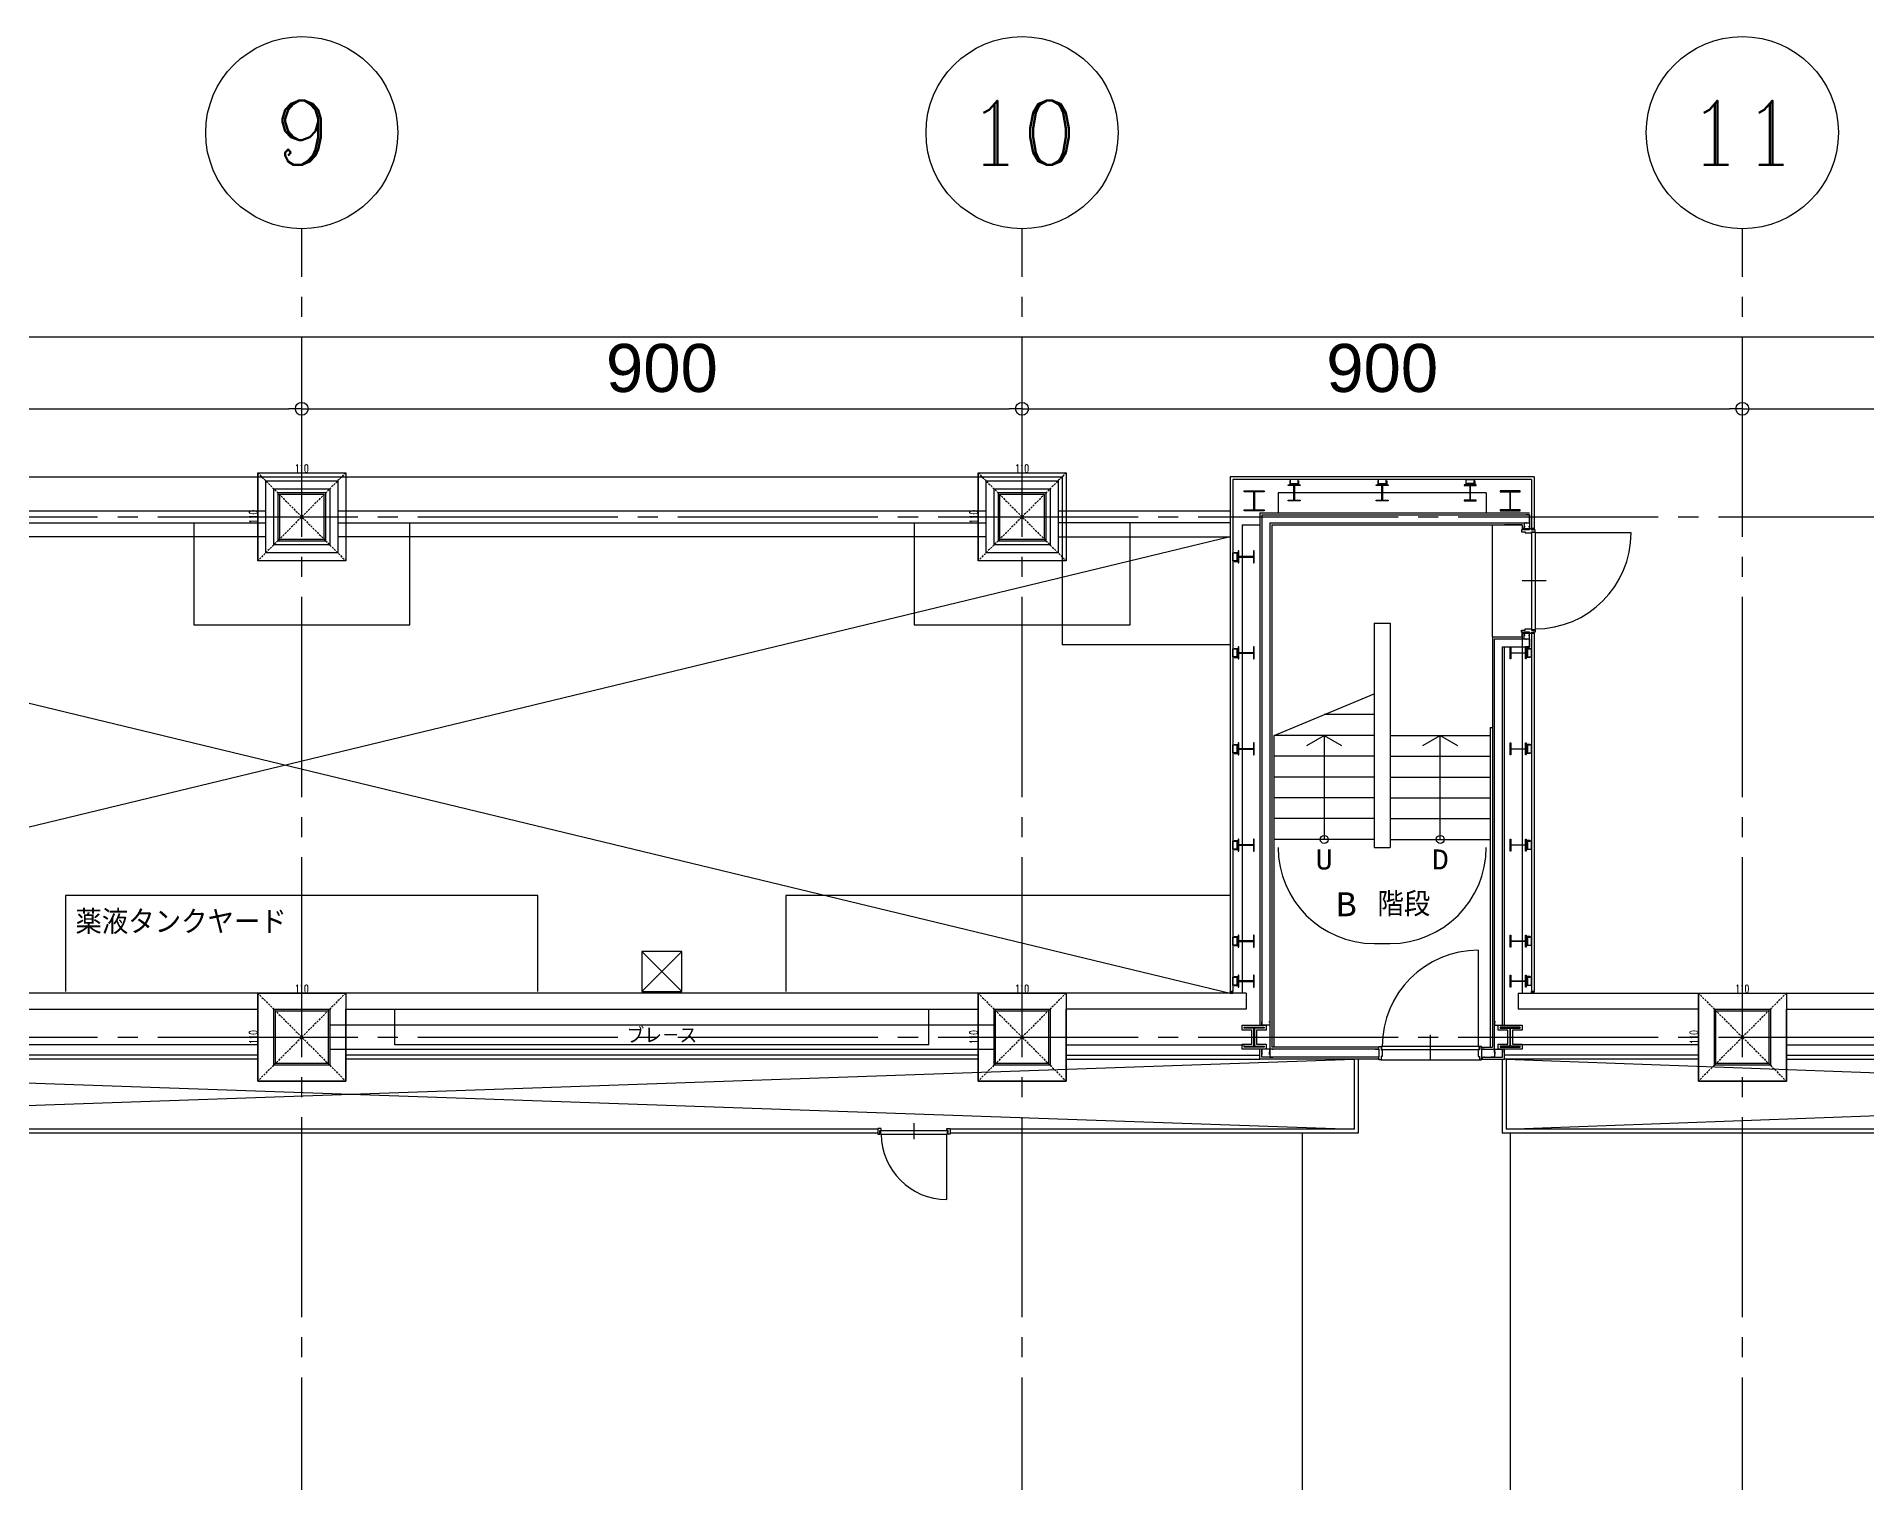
# Model space of a CAD drawing. Extents: x -18489 to 195597, y -1599 to 112111.
# Drawn here: x 6929 to 9215, y 18194 to 20000 of the extents above; entities that cross this region are included whole.
import ezdxf
from ezdxf.enums import TextEntityAlignment as Align

# ---------------------------------------------------------------- set-up
doc = ezdxf.new("R2010")
doc.units = 0
doc.header["$LTSCALE"] = 100
doc.linetypes.add('X-N-FAB-L10$0$COL-CEN-LIN', pattern=[3.25, 2.5, -0.25, 0.25, -0.25])
doc.linetypes.add('X-N-FAB-L10$0$HIDDEN', pattern=[0.375, 0.25, -0.125])
for name, color, linetype in [('X-N-FAB-L10$0$0-MC', 8, 'Continuous'), ('X-N-FAB-L10$0$0-NC', 8, 'Continuous'), ('X-N-FAB-L10$0$08', 8, 'Continuous'), ('X-N-FAB-L10$0$A-BLOCK', 8, 'Continuous'), ('X-N-FAB-L10$0$BEAM', 8, 'Continuous'), ('X-N-FAB-L10$0$BLOCK', 8, 'Continuous'), ('X-N-FAB-L10$0$CCL', 8, 'X-N-FAB-L10$0$COL-CEN-LIN'), ('X-N-FAB-L10$0$COL', 8, 'Continuous'), ('X-N-FAB-L10$0$COL-S', 8, 'Continuous'), ('X-N-FAB-L10$0$DIM', 8, 'Continuous')]:
    doc.layers.add(name, color=color, linetype=linetype)
doc.styles.add('X-N-FAB-L10$0$ATS', font='monotxt.shx', dxfattribs={"bigfont": 'BIGFONT.shx'})
doc.styles.add('X-N-FAB-L10$0$COL-NUM', font='romanc')
doc.styles.add('X-N-FAB-L10$0$DIM', font='simplex.shx', dxfattribs={"width": 0.67, "bigfont": 'chineset.shx'})
doc.styles.add('X-N-FAB-L10$0$DimStyUse', font='romans.shx', dxfattribs={"width": 0.7})
doc.styles.add('X-N-FAB-L10$0$Gen-Text', font='arial.ttf', dxfattribs={"height": 2.5})
doc.dimstyles.new('X-N-FAB-L10$0$cirl', dxfattribs={"dimtxt": 200, "dimasz": 50, "dimexe": 50, "dimexo": 0, "dimgap": 20, "dimtad": 1, "dimdsep": 46, "dimtxsty": 'X-N-FAB-L10$0$DimStyUse', "dimblk": 'X-N-FAB-L10$0$_Origin', "dimcen": 10, "dimdle": 50, "dimclrt": 2, "dimazin": 0, "dimtfac": 1, "dimtix": 1, "dimtmove": 2, "dimatfit": 3, "dimfxl": 10, "dimtolj": 1, "dimarcsym": 0})
doc.dimstyles.new('X-N-FAB-L10$0$JJP_005_defpoint', dxfattribs={"dimtxt": 20, "dimasz": 0.5, "dimexe": 0.5, "dimexo": 0.5, "dimgap": 0.5, "dimtad": 1, "dimdsep": 46, "dimtxsty": 'X-N-FAB-L10$0$DIM', "dimblk": 'X-N-FAB-L10$0$_None', "dimcen": 10, "dimclrd": 256, "dimclre": 256, "dimclrt": 256, "dimadec": 0, "dimazin": 0, "dimtfac": 1, "dimtix": 1, "dimtmove": 2, "dimatfit": 3, "dimldrblk": 'X-N-FAB-L10$0$_None', "dimfxl": 0.5, "dimtolj": 1, "dimtzin": 0, "dimarcsym": 0})

# ---------------------------------------------------------------- blocks, each defined once
blk = doc.blocks.new('X-N-FAB-L10$0$_Origin')
at = {"color": 0, "linetype": 'ByBlock', "lineweight": -2}
blk.add_line((0, 0), (-1, 0), dxfattribs=at)
blk.add_circle((0, 0), 0.5, dxfattribs=at)
blk = doc.blocks.new('*D2518')
at = {"layer": 'DefPoints', "color": 0, "transparency": 16777216}
for p in [(0, 9025), (-26950, 8935), (0, 8935)]:
    blk.add_point(p, dxfattribs=at)
at = {"layer": 'X-N-FAB-L10$0$DIM', "color": 0, "lineweight": -2, "transparency": 16777216}
for p, q in [((-26950, 8935), (-26950, 9045)), ((0, 8935), (0, 9045)), ((-26934, 9025), (-16, 9025))]:
    blk.add_line(p, q, dxfattribs=at)
at = {"layer": 'X-N-FAB-L10$0$DIM', "color": 0, "lineweight": -2, "transparency": 16777216, "xscale": 16, "yscale": 16, "zscale": 16, "rotation": 180}
blk.add_blockref('X-N-FAB-L10$0$_Origin', (-26950, 9025), dxfattribs=at)
at = {"layer": 'X-N-FAB-L10$0$DIM', "color": 0, "lineweight": -2, "transparency": 16777216, "xscale": 16, "yscale": 16, "zscale": 16}
blk.add_blockref('X-N-FAB-L10$0$_Origin', (0, 9025), dxfattribs=at)
at = {"layer": 'X-N-FAB-L10$0$DIM', "color": 2, "transparency": 16777216, "insert": (-13475, 9075.6), "char_height": 2.5, "attachment_point": 5, "style": 'X-N-FAB-L10$0$Gen-Text'}
blk.add_mtext('\\A1;{\\H24x;26950}', dxfattribs=at)
blk = doc.blocks.new('*D2526')
at = {"layer": 'DefPoints', "color": 0, "transparency": 16777216}
for p in [(-19750, 8935), (-20650, 8845), (-19750, 8845)]:
    blk.add_point(p, dxfattribs=at)
at = {"layer": 'X-N-FAB-L10$0$DIM', "color": 0, "lineweight": -2, "transparency": 16777216}
for p, q in [((-20650, 8845), (-20650, 8955)), ((-19750, 8845), (-19750, 8955)), ((-20634, 8935), (-19766, 8935))]:
    blk.add_line(p, q, dxfattribs=at)
at = {"layer": 'X-N-FAB-L10$0$DIM', "color": 0, "lineweight": -2, "transparency": 16777216, "xscale": 16, "yscale": 16, "zscale": 16, "rotation": 180}
blk.add_blockref('X-N-FAB-L10$0$_Origin', (-20650, 8935), dxfattribs=at)
at = {"layer": 'X-N-FAB-L10$0$DIM', "color": 0, "lineweight": -2, "transparency": 16777216, "xscale": 16, "yscale": 16, "zscale": 16}
blk.add_blockref('X-N-FAB-L10$0$_Origin', (-19750, 8935), dxfattribs=at)
at = {"layer": 'X-N-FAB-L10$0$DIM', "color": 2, "transparency": 16777216, "insert": (-20200, 8985.6), "char_height": 2.5, "attachment_point": 5, "style": 'X-N-FAB-L10$0$Gen-Text'}
blk.add_mtext('\\A1;{\\H24x;900}', dxfattribs=at)
blk = doc.blocks.new('X-N-FAB-L10$0$cn-y')
at = {"layer": 'X-N-FAB-L10$0$0-MC'}
blk.add_circle((-50, 0), 50, dxfattribs=at)
at = {"layer": 'X-N-FAB-L10$0$0-NC', "style": 'X-N-FAB-L10$0$COL-NUM'}
blk.add_attdef('GRID-Y', text='', height=50, dxfattribs=at).set_placement((-50, 0), align=Align.MIDDLE_CENTER)
blk = doc.blocks.new('*D2527')
at = {"layer": 'DefPoints', "color": 0, "transparency": 16777216}
for p in [(-18850, 8935), (-19750, 8845), (-18850, 8845)]:
    blk.add_point(p, dxfattribs=at)
at = {"layer": 'X-N-FAB-L10$0$DIM', "color": 0, "lineweight": -2, "transparency": 16777216}
for p, q in [((-19750, 8845), (-19750, 8955)), ((-18850, 8845), (-18850, 8955)), ((-19734, 8935), (-18866, 8935))]:
    blk.add_line(p, q, dxfattribs=at)
at = {"layer": 'X-N-FAB-L10$0$DIM', "color": 0, "lineweight": -2, "transparency": 16777216, "xscale": 16, "yscale": 16, "zscale": 16, "rotation": 180}
blk.add_blockref('X-N-FAB-L10$0$_Origin', (-19750, 8935), dxfattribs=at)
at = {"layer": 'X-N-FAB-L10$0$DIM', "color": 0, "lineweight": -2, "transparency": 16777216, "xscale": 16, "yscale": 16, "zscale": 16}
blk.add_blockref('X-N-FAB-L10$0$_Origin', (-18850, 8935), dxfattribs=at)
at = {"layer": 'X-N-FAB-L10$0$DIM', "color": 2, "transparency": 16777216, "insert": (-19300, 8985.6), "char_height": 2.5, "attachment_point": 5, "style": 'X-N-FAB-L10$0$Gen-Text'}
blk.add_mtext('\\A1;{\\H24x;900}', dxfattribs=at)
blk = doc.blocks.new('*D2528')
at = {"layer": 'DefPoints', "color": 0, "transparency": 16777216}
for p in [(-17950, 8935), (-18850, 8845), (-17950, 8845)]:
    blk.add_point(p, dxfattribs=at)
at = {"layer": 'X-N-FAB-L10$0$DIM', "color": 0, "lineweight": -2, "transparency": 16777216}
for p, q in [((-18850, 8845), (-18850, 8955)), ((-17950, 8845), (-17950, 8955)), ((-18834, 8935), (-17966, 8935))]:
    blk.add_line(p, q, dxfattribs=at)
at = {"layer": 'X-N-FAB-L10$0$DIM', "color": 0, "lineweight": -2, "transparency": 16777216, "xscale": 16, "yscale": 16, "zscale": 16, "rotation": 180}
blk.add_blockref('X-N-FAB-L10$0$_Origin', (-18850, 8935), dxfattribs=at)
at = {"layer": 'X-N-FAB-L10$0$DIM', "color": 0, "lineweight": -2, "transparency": 16777216, "xscale": 16, "yscale": 16, "zscale": 16}
blk.add_blockref('X-N-FAB-L10$0$_Origin', (-17950, 8935), dxfattribs=at)
at = {"layer": 'X-N-FAB-L10$0$DIM', "color": 2, "transparency": 16777216, "insert": (-18400, 8985.6), "char_height": 2.5, "attachment_point": 5, "style": 'X-N-FAB-L10$0$Gen-Text'}
blk.add_mtext('\\A1;{\\H24x;900}', dxfattribs=at)
blk = doc.blocks.new('*D2529')
at = {"layer": 'DefPoints', "color": 0, "transparency": 16777216}
for p in [(-17050, 8935), (-17950, 8845), (-17050, 8845)]:
    blk.add_point(p, dxfattribs=at)
at = {"layer": 'X-N-FAB-L10$0$DIM', "color": 0, "lineweight": -2, "transparency": 16777216}
for p, q in [((-17950, 8845), (-17950, 8955)), ((-17050, 8845), (-17050, 8955)), ((-17934, 8935), (-17066, 8935))]:
    blk.add_line(p, q, dxfattribs=at)
at = {"layer": 'X-N-FAB-L10$0$DIM', "color": 0, "lineweight": -2, "transparency": 16777216, "xscale": 16, "yscale": 16, "zscale": 16, "rotation": 180}
blk.add_blockref('X-N-FAB-L10$0$_Origin', (-17950, 8935), dxfattribs=at)
at = {"layer": 'X-N-FAB-L10$0$DIM', "color": 0, "lineweight": -2, "transparency": 16777216, "xscale": 16, "yscale": 16, "zscale": 16}
blk.add_blockref('X-N-FAB-L10$0$_Origin', (-17050, 8935), dxfattribs=at)
at = {"layer": 'X-N-FAB-L10$0$DIM', "color": 2, "transparency": 16777216, "insert": (-17500, 8985.6), "char_height": 2.5, "attachment_point": 5, "style": 'X-N-FAB-L10$0$Gen-Text'}
blk.add_mtext('\\A1;{\\H24x;900}', dxfattribs=at)
blk = doc.blocks.new('*D2397')
at = {"layer": 'DefPoints', "lineweight": -2, "transparency": 16777216}
blk.add_line((0, 0), (110, 0), dxfattribs=at)
at = {"layer": 'DefPoints', "color": 0, "transparency": 16777216}
for p in [(0, 0), (110, 0), (110, 0)]:
    blk.add_point(p, dxfattribs=at)
at = {"layer": 'DefPoints', "transparency": 16777216, "insert": (55, 5.5), "char_height": 10, "attachment_point": 5, "style": 'X-N-FAB-L10$0$DIM'}
blk.add_mtext('\\A1;110', dxfattribs=at)
blk = doc.blocks.new('X-N-FAB-L10$0$_None')
blk = doc.blocks.new('*D2398')
at = {"layer": 'DefPoints', "lineweight": -2, "transparency": 16777216}
blk.add_line((0, 0), (0, -110), dxfattribs=at)
at = {"layer": 'DefPoints', "color": 0, "transparency": 16777216}
for p in [(0, 0), (0, -110), (0, -110)]:
    blk.add_point(p, dxfattribs=at)
at = {"layer": 'DefPoints', "transparency": 16777216, "insert": (-5.5, -55), "char_height": 10, "attachment_point": 5, "rotation": 90, "style": 'X-N-FAB-L10$0$DIM'}
blk.add_mtext('\\A1;110', dxfattribs=at)
blk = doc.blocks.new('*U2396')
at = {"layer": 'DefPoints', "linetype": 'X-N-FAB-L10$0$HIDDEN', "ltscale": 0.1}
for p, q in [((110, 0), (0, -110)), ((0, 0), (110, -110))]:
    blk.add_line(p, q, dxfattribs=at)
at = {"layer": 'X-N-FAB-L10$0$COL', "ltscale": 0.1}
blk.add_lwpolyline([(0, 0), (110, 0), (110, -110), (0, -110)], close=True, dxfattribs=at)
at = {"layer": 'DefPoints'}
dim = blk.add_linear_dim(base=(0, -110), p1=(0, 0), p2=(0, -110), angle=90, dimstyle='X-N-FAB-L10$0$JJP_005_defpoint', override={"dimtxt": 10}, dxfattribs=at)
dim.commit()
dim.dimension.update_dxf_attribs({"geometry": '*D2398', "text_midpoint": (-5.5, -55)})
dim = blk.add_linear_dim(base=(110, 0), p1=(0, 0), p2=(110, 0), dimstyle='X-N-FAB-L10$0$JJP_005_defpoint', override={"dimtxt": 10}, dxfattribs=at)
dim.commit()
dim.dimension.update_dxf_attribs({"geometry": '*D2397', "text_midpoint": (55, 5.5)})
blk = doc.blocks.new('X-N-FAB-L10$0$A$C467ba2ca')
at = {"layer": 'X-N-FAB-L10$0$CCL'}
for p, q in [((-19750, 0), (-19750, 9160)), ((-18850, 0), (-18850, 9160)), ((-17950, 0), (-17950, 9160)), ((-27730, 8800), (360, 8800)), ((-27730, 8150), (360, 8150))]:
    blk.add_line(p, q, dxfattribs=at)
at = {"layer": 'X-N-FAB-L10$0$COL-S'}
for points in [[(-19785, 8835), (-19715, 8835), (-19715, 8765), (-19785, 8765)], [(-18885, 8835), (-18815, 8835), (-18815, 8765), (-18885, 8765)], [(-19785, 8185), (-19715, 8185), (-19715, 8115), (-19785, 8115)], [(-18885, 8185), (-18815, 8185), (-18815, 8115), (-18885, 8115)], [(-17985, 8185), (-17915, 8185), (-17915, 8115), (-17985, 8115)]]:
    blk.add_lwpolyline(points, close=True, dxfattribs=at)
at = {"layer": 'X-N-FAB-L10$0$A-BLOCK'}
ref = blk.add_blockref('X-N-FAB-L10$0$cn-y', (-19630, 9280), dxfattribs=dict(at, xscale=2.399999999999997, yscale=2.399999999999997, zscale=2.399999999999997))
ref.add_attrib('GRID-Y', '9', dxfattribs={"layer": 'X-N-FAB-L10$0$0-NC', "height": 80, "style": 'X-N-FAB-L10$0$COL-NUM'}).set_placement((-19750, 9280), align=Align.MIDDLE_CENTER)
ref = blk.add_blockref('X-N-FAB-L10$0$cn-y', (-18730, 9280), dxfattribs=dict(at, xscale=2.399999999999997, yscale=2.399999999999997, zscale=2.399999999999997))
ref.add_attrib('GRID-Y', '10', dxfattribs={"layer": 'X-N-FAB-L10$0$0-NC', "height": 80, "style": 'X-N-FAB-L10$0$COL-NUM'}).set_placement((-18850, 9280), align=Align.MIDDLE_CENTER)
ref = blk.add_blockref('X-N-FAB-L10$0$cn-y', (-17830, 9280), dxfattribs=dict(at, xscale=2.399999999999997, yscale=2.399999999999997, zscale=2.399999999999997))
ref.add_attrib('GRID-Y', '11', dxfattribs={"layer": 'X-N-FAB-L10$0$0-NC', "height": 80, "style": 'X-N-FAB-L10$0$COL-NUM'}).set_placement((-17950, 9280), align=Align.MIDDLE_CENTER)
at = {"layer": 'X-N-FAB-L10$0$BEAM'}
for p in [(-19805, 8855), (-18905, 8855), (-19805, 8205), (-18905, 8205), (-18005, 8205)]:
    blk.add_blockref('*U2396', p, dxfattribs=at)
at = {"layer": 'X-N-FAB-L10$0$DIM'}
for base, p1, p2, picture, middle in [((0, 9025), (-26950, 8935), (0, 8935), '*D2518', (-13475, 9075.634)), ((-19750, 8935), (-20650, 8845), (-19750, 8845), '*D2526', (-20200, 8985.634)), ((-18850, 8935), (-19750, 8845), (-18850, 8845), '*D2527', (-19300, 8985.634)), ((-17950, 8935), (-18850, 8845), (-17950, 8845), '*D2528', (-18400, 8985.634)), ((-17050, 8935), (-17950, 8845), (-17050, 8845), '*D2529', (-17500, 8985.634))]:
    dim = blk.add_linear_dim(base=base, p1=p1, p2=p2, text='{\\H24x;<>}', dimstyle='X-N-FAB-L10$0$cirl', override={"dimtxt": 60, "dimasz": 16, "dimexe": 20, "dimgap": 20, "dimtxsty": 'X-N-FAB-L10$0$Gen-Text'}, dxfattribs=at)
    dim.commit()
    dim.dimension.update_dxf_attribs({"geometry": picture, "text_midpoint": middle})
blk = doc.blocks.new('X-N-FAB-L10')
at = {"layer": 'X-N-FAB-L10$0$08'}
for p, q in [((3610, 19450), (8210, 19450)), ((8210, 19450), (8210, 19240)), ((8420, 19450), (8420, 18807)), ((8800, 19450), (8420, 19450)), ((8423.5, 19446.5), (8423.5, 18807)), ((8796.5, 19446.5), (8423.5, 19446.5)), ((8796.5, 19446.5), (8796.5, 19385.5)), ((8800, 19450), (8800, 19385.5)), ((8740, 19430), (8480, 19430)), ((8480, 19430), (8480, 19405)), ((8740, 19430), (8740, 19405)), ((6405, 19407.5), (7215, 19407.5)), ((6405, 19392.5), (7215, 19392.5)), ((7305, 19407.5), (8115, 19407.5)), ((7305, 19392.5), (8115, 19392.5)), ((8205, 19407.5), (8420, 19407.5)), ((8420, 19392.5), (8205, 19392.5)), ((8435, 19390), (8435, 18805)), ((8435, 19390), (8457, 19390)), ((8457, 19405), (8457, 18765)), ((8457, 19405), (8794, 19405)), ((8459.5, 19402.5), (8459.5, 18765)), ((8459.5, 19402.5), (8794, 19402.5)), ((8469.5, 19392.5), (8469.5, 18735)), ((8469.5, 19392.5), (8794, 19392.5)), ((8472, 19390), (8472, 18737.5)), ((8472, 19390), (8785, 19390)), ((8748, 19250), (8748, 19390)), ((8785, 19390), (8763, 19390)), ((8785, 19390), (8785, 19384)), ((8785, 19390), (8785, 19385.5)), ((8787.5, 19392.5), (8787.5, 19384)), ((8794, 19402.5), (8794, 19384)), ((6060, 19375), (8420, 18805)), ((8420, 19375), (6060, 18805)), ((7215, 19375), (6405, 19375)), ((8115, 19375), (7305, 19375)), ((8205, 19375), (8420, 19375)), ((8785, 19385.5), (8800, 19385.5)), ((8800, 19385.5), (8796.5, 19385.5)), ((8921, 19380), (8801, 19380)), ((8815, 19320), (8785, 19320)), ((8600, 19267), (8600, 19179)), ((8600, 19267), (8620, 19267)), ((8620, 19267), (8620, 19137)), ((8785, 19250), (8785, 19256)), ((8785, 19254.5), (8785, 18805)), ((8785, 19250), (8785, 19254.5)), ((8785, 19254.5), (8800, 19254.5)), ((8787.5, 19247.5), (8787.5, 19256)), ((8794, 19237.5), (8794, 19256)), ((8796.5, 19254.5), (8796.5, 18807)), ((8800, 19254.5), (8796.5, 19254.5)), ((8800, 19254.5), (8800, 18807)), ((8420, 19240), (8210, 19240)), ((8748, 19250), (8748, 18737.5)), ((8748, 19250), (8785, 19250)), ((8750.5, 18735), (8750.5, 19247.5)), ((8750.5, 19247.5), (8794, 19247.5)), ((8760.5, 18765), (8760.5, 19237.5)), ((8760.5, 19237.5), (8794, 19237.5)), ((8763, 18765), (8763, 19237.5)), ((8475, 19127), (8600, 19179)), ((8600, 19179), (8600, 18987)), ((8600, 19153), (8537.5, 19153)), ((8620, 19137), (8620, 18987)), ((8745, 19137), (8745, 18737.5)), ((8745, 19137), (8748, 19137)), ((8475, 18737.5), (8475, 19127)), ((8600, 19127), (8475, 19127)), ((8537.5, 19127), (8537.5, 18997)), ((8620, 19127), (8745, 19127)), ((8682.5, 18997), (8682.5, 19127)), ((8600, 19101), (8475, 19101)), ((8620, 19101), (8745, 19101)), ((8600, 19075), (8475, 19075)), ((8620, 19075), (8745, 19075)), ((8600, 19049), (8475, 19049)), ((8620, 19049), (8745, 19049)), ((8600, 19023), (8475, 19023)), ((8620, 19023), (8745, 19023)), ((8600, 18997), (8475, 18997)), ((8600, 18987), (8620, 18987)), ((8620, 18997), (8745, 18997)), ((7685, 18857), (7735, 18807)), ((7735, 18857), (7685, 18807)), ((8730, 18858.5), (8730, 18738.5)), ((8440, 18805), (6040, 18805)), ((8420, 18807), (8423.5, 18807)), ((8420, 18805), (8423.5, 18805)), ((8440, 18805), (8440, 18785)), ((8780, 18805), (11180, 18805)), ((8780, 18805), (8780, 18785)), ((8800, 18807), (8796.5, 18807)), ((8800, 18805), (8796.5, 18805)), ((6415, 18785), (7205, 18785)), ((7315, 18785), (8105, 18785)), ((8440, 18785), (8215, 18785)), ((9005, 18785), (8780, 18785)), ((9115, 18785), (9905, 18785)), ((8670, 18752.9), (8670, 18722.5)), ((7205, 18740.5), (6415, 18740.5)), ((7205, 18727.5), (6415, 18727.5)), ((8105, 18727.5), (7315, 18727.5)), ((8043.5, 18740.5), (7376.5, 18740.5)), ((8215, 18740.5), (8437.5, 18740.5)), ((8215, 18727.5), (8457, 18727.5)), ((8457, 18722.5), (8457, 18735)), ((8459.5, 18725), (8459.5, 18735)), ((8606, 18725), (8459.5, 18725)), ((8606, 18735), (8469.5, 18735)), ((8606, 18737.5), (8472, 18737.5)), ((8734, 18737.5), (8748, 18737.5)), ((8734, 18735), (8750.5, 18735)), ((8734, 18725), (8760.5, 18725)), ((8760.5, 18725), (8760.5, 18735)), ((8763, 18722.5), (8763, 18735)), ((9005, 18727.5), (8763, 18727.5)), ((9005, 18740.5), (8782.5, 18740.5)), ((9115, 18740.5), (9905, 18740.5)), ((9115, 18727.5), (9905, 18727.5)), ((6075, 18722.5), (8575, 18635)), ((6075, 18635), (8575, 18722.5)), ((7205, 18722.5), (6415, 18722.5)), ((8105, 18722.5), (7315, 18722.5)), ((8215, 18722.5), (8457, 18722.5)), ((8605, 18722.5), (8457, 18722.5)), ((8575, 18722.5), (8575, 18635)), ((8580, 18722.5), (8580, 18630)), ((8608.5, 18721.5), (8731.5, 18721.5)), ((8735, 18722.5), (8763, 18722.5)), ((8760, 18722.5), (8760, 18630)), ((9005, 18722.5), (8763, 18722.5)), ((8765, 18635), (11145, 18722.5)), ((8765, 18722.5), (11145, 18635)), ((8765, 18722.5), (8765, 18635)), ((9115, 18722.5), (9905, 18722.5)), ((7980, 18635), (6075, 18635)), ((8025, 18622.5), (8025, 18642.5)), ((8575, 18635), (8070, 18635)), ((9780, 18635), (8765, 18635)), ((7980, 18630), (6075, 18630)), ((8065.9, 18547.2), (8065.9, 18629)), ((8580, 18630), (8070, 18630)), ((8510, 18630), (8510, 16895)), ((9780, 18630), (8760, 18630)), ((8770, 18630), (8770, 16895))]:
    blk.add_line(p, q, dxfattribs=at)
for points in [[(7305, 19355), (7215, 19355), (7215, 19445), (7305, 19445)], [(8205, 19355), (8115, 19355), (8115, 19445), (8205, 19445)], [(8492.5, 19440), (8507.5, 19440), (8507.5, 19439.1), (8500.3, 19439.1), (8500.3, 19420.9), (8507.5, 19420.9), (8507.5, 19420), (8492.5, 19420), (8492.5, 19420.9), (8499.7, 19420.9), (8499.7, 19439.1), (8492.5, 19439.1)], [(8494.4, 19445), (8494.4, 19440), (8499.4, 19440), (8499.4, 19440.6), (8495, 19440.6), (8495, 19445)], [(8495, 19441.5), (8505, 19441.5), (8505, 19446.5), (8495, 19446.5)], [(8505.6, 19445), (8505.6, 19440), (8500.6, 19440), (8500.6, 19440.6), (8505, 19440.6), (8505, 19445)], [(8602.5, 19440), (8617.5, 19440), (8617.5, 19439.1), (8610.3, 19439.1), (8610.3, 19420.9), (8617.5, 19420.9), (8617.5, 19420), (8602.5, 19420), (8602.5, 19420.9), (8609.7, 19420.9), (8609.7, 19439.1), (8602.5, 19439.1)], [(8604.4, 19445), (8604.4, 19440), (8609.4, 19440), (8609.4, 19440.6), (8605, 19440.6), (8605, 19445)], [(8605, 19441.5), (8615, 19441.5), (8615, 19446.5), (8605, 19446.5)], [(8615.6, 19445), (8615.6, 19440), (8610.6, 19440), (8610.6, 19440.6), (8615, 19440.6), (8615, 19445)], [(8727.5, 19440), (8712.5, 19440), (8712.5, 19439.1), (8719.7, 19439.1), (8719.7, 19420.9), (8712.5, 19420.9), (8712.5, 19420), (8727.5, 19420), (8727.5, 19420.9), (8720.3, 19420.9), (8720.3, 19439.1), (8727.5, 19439.1)], [(8714.4, 19445), (8714.4, 19440), (8719.4, 19440), (8719.4, 19440.6), (8715, 19440.6), (8715, 19445)], [(8725, 19441.5), (8715, 19441.5), (8715, 19446.5), (8725, 19446.5)], [(8725.6, 19445), (8725.6, 19440), (8720.6, 19440), (8720.6, 19440.6), (8725, 19440.6), (8725, 19445)], [(7290, 19370), (7290, 19430), (7230, 19430), (7230, 19370)], [(7288, 19372), (7288, 19428), (7232, 19428), (7232, 19372)], [(8190, 19370), (8190, 19430), (8130, 19430), (8130, 19370)], [(8188, 19372), (8188, 19428), (8132, 19428), (8132, 19372)], [(8437.5, 19432.5), (8462.5, 19432.5), (8462.5, 19431.1), (8450.45, 19431.1), (8450.45, 19408.9), (8462.5, 19408.9), (8462.5, 19407.5), (8437.5, 19407.5), (8437.5, 19408.9), (8449.55, 19408.9), (8449.55, 19431.1), (8437.5, 19431.1)], [(8757.5, 19407.5), (8782.5, 19407.5), (8782.5, 19408.9), (8770.45, 19408.9), (8770.45, 19431.1), (8782.5, 19431.1), (8782.5, 19432.5), (8757.5, 19432.5), (8757.5, 19431.1), (8769.55, 19431.1), (8769.55, 19408.9), (8757.5, 19408.9)], [(8801, 19381), (8801, 19259), (8797, 19259), (8797, 19381)], [(8428.5, 19355), (8428.5, 19345), (8423.5, 19345), (8423.5, 19355)], [(8425, 19355.6), (8430, 19355.6), (8430, 19350.6), (8429.4, 19350.6), (8429.4, 19355), (8425, 19355)], [(8425, 19344.4), (8430, 19344.4), (8430, 19349.4), (8429.4, 19349.4), (8429.4, 19345), (8425, 19345)], [(8430, 19357.5), (8430, 19342.5), (8430.9, 19342.5), (8430.9, 19349.7), (8449.1, 19349.7), (8449.1, 19342.5), (8450, 19342.5), (8450, 19357.5), (8449.1, 19357.5), (8449.1, 19350.3), (8430.9, 19350.3), (8430.9, 19357.5)], [(8428.5, 19235), (8428.5, 19225), (8423.5, 19225), (8423.5, 19235)], [(8425, 19235.6), (8430, 19235.6), (8430, 19230.6), (8429.4, 19230.6), (8429.4, 19235), (8425, 19235)], [(8425, 19224.4), (8430, 19224.4), (8430, 19229.4), (8429.4, 19229.4), (8429.4, 19225), (8425, 19225)], [(8430, 19237.5), (8430, 19222.5), (8430.9, 19222.5), (8430.9, 19229.7), (8449.1, 19229.7), (8449.1, 19222.5), (8450, 19222.5), (8450, 19237.5), (8449.1, 19237.5), (8449.1, 19230.3), (8430.9, 19230.3), (8430.9, 19237.5)], [(8790, 19237.5), (8790, 19222.5), (8789.1, 19222.5), (8789.1, 19229.7), (8770.9, 19229.7), (8770.9, 19222.5), (8770, 19222.5), (8770, 19237.5), (8770.9, 19237.5), (8770.9, 19230.3), (8789.1, 19230.3), (8789.1, 19237.5)], [(8795, 19235.6), (8790, 19235.6), (8790, 19230.6), (8790.6, 19230.6), (8790.6, 19235), (8795, 19235)], [(8795, 19224.4), (8790, 19224.4), (8790, 19229.4), (8790.6, 19229.4), (8790.6, 19225), (8795, 19225)], [(8791.5, 19235), (8791.5, 19225), (8796.5, 19225), (8796.5, 19235)], [(8428.5, 19115), (8428.5, 19105), (8423.5, 19105), (8423.5, 19115)], [(8425, 19115.6), (8430, 19115.6), (8430, 19110.6), (8429.4, 19110.6), (8429.4, 19115), (8425, 19115)], [(8430, 19117.5), (8430, 19102.5), (8430.9, 19102.5), (8430.9, 19109.7), (8449.1, 19109.7), (8449.1, 19102.5), (8450, 19102.5), (8450, 19117.5), (8449.1, 19117.5), (8449.1, 19110.3), (8430.9, 19110.3), (8430.9, 19117.5)], [(8790, 19117.5), (8790, 19102.5), (8789.1, 19102.5), (8789.1, 19109.7), (8770.9, 19109.7), (8770.9, 19102.5), (8770, 19102.5), (8770, 19117.5), (8770.9, 19117.5), (8770.9, 19110.3), (8789.1, 19110.3), (8789.1, 19117.5)], [(8795, 19115.6), (8790, 19115.6), (8790, 19110.6), (8790.6, 19110.6), (8790.6, 19115), (8795, 19115)], [(8791.5, 19115), (8791.5, 19105), (8796.5, 19105), (8796.5, 19115)], [(8425, 19104.4), (8430, 19104.4), (8430, 19109.4), (8429.4, 19109.4), (8429.4, 19105), (8425, 19105)], [(8795, 19104.4), (8790, 19104.4), (8790, 19109.4), (8790.6, 19109.4), (8790.6, 19105), (8795, 19105)], [(8428.5, 18995), (8428.5, 18985), (8423.5, 18985), (8423.5, 18995)], [(8425, 18995.6), (8430, 18995.6), (8430, 18990.6), (8429.4, 18990.6), (8429.4, 18995), (8425, 18995)], [(8425, 18984.4), (8430, 18984.4), (8430, 18989.4), (8429.4, 18989.4), (8429.4, 18985), (8425, 18985)], [(8430, 18997.5), (8430, 18982.5), (8430.9, 18982.5), (8430.9, 18989.7), (8449.1, 18989.7), (8449.1, 18982.5), (8450, 18982.5), (8450, 18997.5), (8449.1, 18997.5), (8449.1, 18990.3), (8430.9, 18990.3), (8430.9, 18997.5)], [(8790, 18997.5), (8790, 18982.5), (8789.1, 18982.5), (8789.1, 18989.7), (8770.9, 18989.7), (8770.9, 18982.5), (8770, 18982.5), (8770, 18997.5), (8770.9, 18997.5), (8770.9, 18990.3), (8789.1, 18990.3), (8789.1, 18997.5)], [(8795, 18995.6), (8790, 18995.6), (8790, 18990.6), (8790.6, 18990.6), (8790.6, 18995), (8795, 18995)], [(8795, 18984.4), (8790, 18984.4), (8790, 18989.4), (8790.6, 18989.4), (8790.6, 18985), (8795, 18985)], [(8791.5, 18995), (8791.5, 18985), (8796.5, 18985), (8796.5, 18995)], [(8428.5, 18875), (8428.5, 18865), (8423.5, 18865), (8423.5, 18875)], [(8425, 18875.6), (8430, 18875.6), (8430, 18870.6), (8429.4, 18870.6), (8429.4, 18875), (8425, 18875)], [(8425, 18864.4), (8430, 18864.4), (8430, 18869.4), (8429.4, 18869.4), (8429.4, 18865), (8425, 18865)], [(8430, 18877.5), (8430, 18862.5), (8430.9, 18862.5), (8430.9, 18869.7), (8449.1, 18869.7), (8449.1, 18862.5), (8450, 18862.5), (8450, 18877.5), (8449.1, 18877.5), (8449.1, 18870.3), (8430.9, 18870.3), (8430.9, 18877.5)], [(8790, 18877.5), (8790, 18862.5), (8789.1, 18862.5), (8789.1, 18869.7), (8770.9, 18869.7), (8770.9, 18862.5), (8770, 18862.5), (8770, 18877.5), (8770.9, 18877.5), (8770.9, 18870.3), (8789.1, 18870.3), (8789.1, 18877.5)], [(8795, 18875.6), (8790, 18875.6), (8790, 18870.6), (8790.6, 18870.6), (8790.6, 18875), (8795, 18875)], [(8795, 18864.4), (8790, 18864.4), (8790, 18869.4), (8790.6, 18869.4), (8790.6, 18865), (8795, 18865)], [(8791.5, 18875), (8791.5, 18865), (8796.5, 18865), (8796.5, 18875)], [(7735, 18807), (7735, 18857), (7685, 18857), (7685, 18807)], [(8428.5, 18825), (8428.5, 18815), (8423.5, 18815), (8423.5, 18825)], [(8425, 18825.6), (8430, 18825.6), (8430, 18820.6), (8429.4, 18820.6), (8429.4, 18825), (8425, 18825)], [(8425, 18814.4), (8430, 18814.4), (8430, 18819.4), (8429.4, 18819.4), (8429.4, 18815), (8425, 18815)], [(8430, 18827.5), (8430, 18812.5), (8430.9, 18812.5), (8430.9, 18819.7), (8449.1, 18819.7), (8449.1, 18812.5), (8450, 18812.5), (8450, 18827.5), (8449.1, 18827.5), (8449.1, 18820.3), (8430.9, 18820.3), (8430.9, 18827.5)], [(8790, 18827.5), (8790, 18812.5), (8789.1, 18812.5), (8789.1, 18819.7), (8770.9, 18819.7), (8770.9, 18812.5), (8770, 18812.5), (8770, 18827.5), (8770.9, 18827.5), (8770.9, 18820.3), (8789.1, 18820.3), (8789.1, 18827.5)], [(8795, 18825.6), (8790, 18825.6), (8790, 18820.6), (8790.6, 18820.6), (8790.6, 18825), (8795, 18825)], [(8795, 18814.4), (8790, 18814.4), (8790, 18819.4), (8790.6, 18819.4), (8790.6, 18815), (8795, 18815)], [(8791.5, 18825), (8791.5, 18815), (8796.5, 18815), (8796.5, 18825)], [(7225, 18715), (7225, 18785), (7295, 18785), (7295, 18715)], [(7227, 18717), (7227, 18783), (7293, 18783), (7293, 18717)], [(8125, 18715), (8125, 18785), (8195, 18785), (8195, 18715)], [(8125, 18715), (8125, 18785), (8195, 18785), (8195, 18715)], [(8127, 18717), (8127, 18783), (8193, 18783), (8193, 18717)], [(8127, 18717), (8127, 18783), (8193, 18783), (8193, 18717)], [(9025, 18715), (9025, 18785), (9095, 18785), (9095, 18715)], [(9027, 18717), (9027, 18783), (9093, 18783), (9093, 18717)], [(7295, 18735), (8125, 18735), (8125, 18765), (7295, 18765)], [(8435, 18765), (8465, 18765), (8465, 18758.6), (8452.95, 18758.6), (8452.95, 18741.4), (8465, 18741.4), (8465, 18735), (8435, 18735), (8435, 18741.4), (8447.05, 18741.4), (8447.05, 18758.6), (8435, 18758.6)], [(8437.5, 18762.5), (8462.5, 18762.5), (8462.5, 18761.1), (8450.45, 18761.1), (8450.45, 18738.9), (8462.5, 18738.9), (8462.5, 18737.5), (8437.5, 18737.5), (8437.5, 18738.9), (8449.55, 18738.9), (8449.55, 18761.1), (8437.5, 18761.1)], [(8755, 18765), (8785, 18765), (8785, 18758.6), (8772.95, 18758.6), (8772.95, 18741.4), (8785, 18741.4), (8785, 18735), (8755, 18735), (8755, 18741.4), (8767.05, 18741.4), (8767.05, 18758.6), (8755, 18758.6)], [(8757.5, 18737.5), (8782.5, 18737.5), (8782.5, 18738.9), (8770.45, 18738.9), (8770.45, 18761.1), (8782.5, 18761.1), (8782.5, 18762.5), (8757.5, 18762.5), (8757.5, 18761.1), (8769.55, 18761.1), (8769.55, 18738.9), (8757.5, 18738.9)], [(8731, 18738.5), (8609, 18738.5), (8609, 18734.5), (8731, 18734.5)], [(7984.1, 18633.5), (7984.1, 18636), (7980, 18636), (7980, 18629), (7982.5, 18629), (7982.5, 18633.5)], [(8065.9, 18633.5), (8065.9, 18636), (8070, 18636), (8070, 18629), (8067.5, 18629), (8067.5, 18633.5)], [(7983, 18629), (8067, 18629), (8067, 18633), (7983, 18633)]]:
    blk.add_lwpolyline(points, close=True, dxfattribs=at)
for points in [[(7125, 19392.5), (7125, 19265), (7395, 19265), (7395, 19392.5)], [(8025, 19392.5), (8025, 19265), (8295, 19265), (8295, 19392.5)], [(8793, 19388), (8794, 19388), (8794, 19384), (8787.5, 19384), (8787.5, 19388), (8788.5, 19388)], [(8790, 19393.5), (8790, 19392.5), (8794, 19392.5), (8794, 19402.5), (8790, 19402.5), (8790, 19401.5)], [(8786.5, 19384), (8784, 19384), (8784, 19381.5), (8788.5, 19381.5), (8788.5, 19380), (8796.5, 19380), (8796.5, 19381.5), (8801, 19381.5), (8801, 19384), (8798.5, 19384)], [(8798.5, 19384), (8796.5, 19385.5), (8796.5, 19384), (8798.5, 19384), (8798.5, 19385.5), (8796.5, 19385.5)], [(8786.5, 19256), (8784, 19256), (8784, 19258.5), (8788.5, 19258.5), (8788.5, 19260), (8796.5, 19260), (8796.5, 19258.5), (8801, 19258.5), (8801, 19256), (8798.5, 19256)], [(8793, 19252), (8794, 19252), (8794, 19256), (8787.5, 19256), (8787.5, 19252), (8788.5, 19252)], [(8798.5, 19256), (8796.5, 19254.5), (8796.5, 19256), (8798.5, 19256), (8798.5, 19254.5), (8796.5, 19254.5)], [(8790, 19246.5), (8790, 19247.5), (8794, 19247.5), (8794, 19237.5), (8790, 19237.5), (8790, 19238.5)], [(8515.849, 19114.5), (8537.5, 19127), (8559.151, 19114.5)], [(8660.849, 19114.5), (8682.5, 19127), (8704.151, 19114.5)], [(7555, 18807), (7555, 18927), (6965, 18927), (6965, 18807)], [(8420, 18927), (7865, 18927), (7865, 18807)], [(8421.5, 18807), (8423.5, 18805), (8423.5, 18807), (8421.5, 18807), (8421.5, 18805), (8423.5, 18805)], [(8798.5, 18807), (8796.5, 18805), (8796.5, 18807), (8798.5, 18807), (8798.5, 18805), (8796.5, 18805)], [(7205, 18785), (7205, 18695), (7315, 18695), (7315, 18785)], [(7376.5, 18740.5), (7376.5, 18785)], [(8043.5, 18740.5), (8043.5, 18785)], [(8105, 18785), (8105, 18695), (8215, 18695), (8215, 18785)], [(9005, 18785), (9005, 18695), (9115, 18695), (9115, 18785)], [(8468.5, 18769), (8469.5, 18769), (8469.5, 18765), (8459.5, 18765), (8459.5, 18769), (8460.5, 18769)], [(8751.5, 18769), (8750.5, 18769), (8750.5, 18765), (8760.5, 18765), (8760.5, 18769), (8759.5, 18769)], [(8468.5, 18731), (8469.5, 18731), (8469.5, 18735), (8459.5, 18735), (8459.5, 18731), (8460.5, 18731)], [(8468.5, 18729), (8469.5, 18729), (8469.5, 18725), (8459.5, 18725), (8459.5, 18729), (8460.5, 18729)], [(8473.5, 18734), (8473.5, 18735), (8469.5, 18735), (8469.5, 18725), (8473.5, 18725), (8473.5, 18726)], [(8602, 18734), (8602, 18735), (8606, 18735), (8606, 18725), (8602, 18725), (8602, 18726)], [(8606, 18736), (8606, 18738.5), (8608.5, 18738.5), (8608.5, 18734), (8610, 18734), (8610, 18726), (8608.5, 18726), (8608.5, 18721.5), (8606, 18721.5), (8606, 18724)], [(8734, 18736), (8734, 18738.5), (8731.5, 18738.5), (8731.5, 18734), (8730, 18734), (8730, 18726), (8731.5, 18726), (8731.5, 18721.5), (8734, 18721.5), (8734, 18724)], [(8738, 18734), (8738, 18735), (8734, 18735), (8734, 18725), (8738, 18725), (8738, 18726)], [(8746.5, 18734), (8746.5, 18735), (8750.5, 18735), (8750.5, 18725), (8746.5, 18725), (8746.5, 18726)], [(8751.5, 18731), (8750.5, 18731), (8750.5, 18735), (8760.5, 18735), (8760.5, 18731), (8759.5, 18731)], [(8751.5, 18729), (8750.5, 18729), (8750.5, 18725), (8760.5, 18725), (8760.5, 18729), (8759.5, 18729)]]:
    blk.add_lwpolyline(points, dxfattribs=at)
for points in [[(8800, 19384), (8798.5, 19384), (8798.5, 19385.5), (8800, 19385.5, 0.43379394)], [(8800, 19256), (8798.5, 19256), (8798.5, 19254.5), (8800, 19254.5, -0.43379394)], [(8420, 18807), (8421.5, 18807), (8421.5, 18805), (8420, 18805, 0.29445667)], [(8800, 18807), (8798.5, 18807), (8798.5, 18805), (8800, 18805, -0.29445667)], [(8606, 18722.5), (8606, 18723.75), (8605, 18723.75), (8605, 18722.5, -0.78004585)], [(8734, 18722.5), (8734, 18723.75), (8735, 18723.75), (8735, 18722.5, 0.78004585)]]:
    blk.add_lwpolyline(points, format="xyb", close=True, dxfattribs=at)
blk.add_lwpolyline([(8480, 18987, 0.41421356), (8600, 18867), (8620, 18867, 0.41421356), (8740, 18987)], format="xyb", dxfattribs=at)
for centre in [(8537.5, 18997), (8682.5, 18997)]:
    blk.add_circle(centre, 5, dxfattribs=at)
for centre, radius, start, end in [((8801, 19380), 120, 270, 0), ((8730, 18738.5), 120, 90, 180), ((8065.9, 18629), 81.8, 180, 270)]:
    blk.add_arc(centre, radius, start, end, dxfattribs=at)
at = {"layer": 'X-N-FAB-L10$0$COL-S'}
for points in [[(7225, 19435), (7295, 19435), (7295, 19365), (7225, 19365)], [(8125, 19435), (8195, 19435), (8195, 19365), (8125, 19365)], [(7225, 18785), (7295, 18785), (7295, 18715), (7225, 18715)], [(8125, 18785), (8195, 18785), (8195, 18715), (8125, 18715)], [(9025, 18785), (9095, 18785), (9095, 18715), (9025, 18715)]]:
    blk.add_lwpolyline(points, close=True, dxfattribs=at)
at = {"layer": 'X-N-FAB-L10$0$BEAM'}
for p in [(7205, 19455), (8105, 19455), (7205, 18805), (8105, 18805), (9005, 18805)]:
    blk.add_blockref('*U2396', p, dxfattribs=at)
at = {"layer": 'X-N-FAB-L10$0$BLOCK'}
blk.add_blockref('X-N-FAB-L10$0$A$C467ba2ca', (27010, 10600), dxfattribs=at)
at = {"layer": 'X-N-FAB-L10$0$08', "style": 'X-N-FAB-L10$0$ATS'}
for s, height, p in [('U', 25, (8537.5, 18972)), ('D', 25, (8682.5, 18972)), ('B 階段', 30, (8611.117, 18916.07)), ('薬液タンクヤード', 30, (7109.235, 18893.785)), ('ブレ－ス', 20, (7710, 18752))]:
    blk.add_text(s, height=height, dxfattribs=at).set_placement(p, align=Align.MIDDLE_CENTER)

msp = doc.modelspace()

# ---------------------------------------------------------------- block references
msp.add_blockref('X-N-FAB-L10', (0, 0))

doc.saveas('drawing.dxf')
